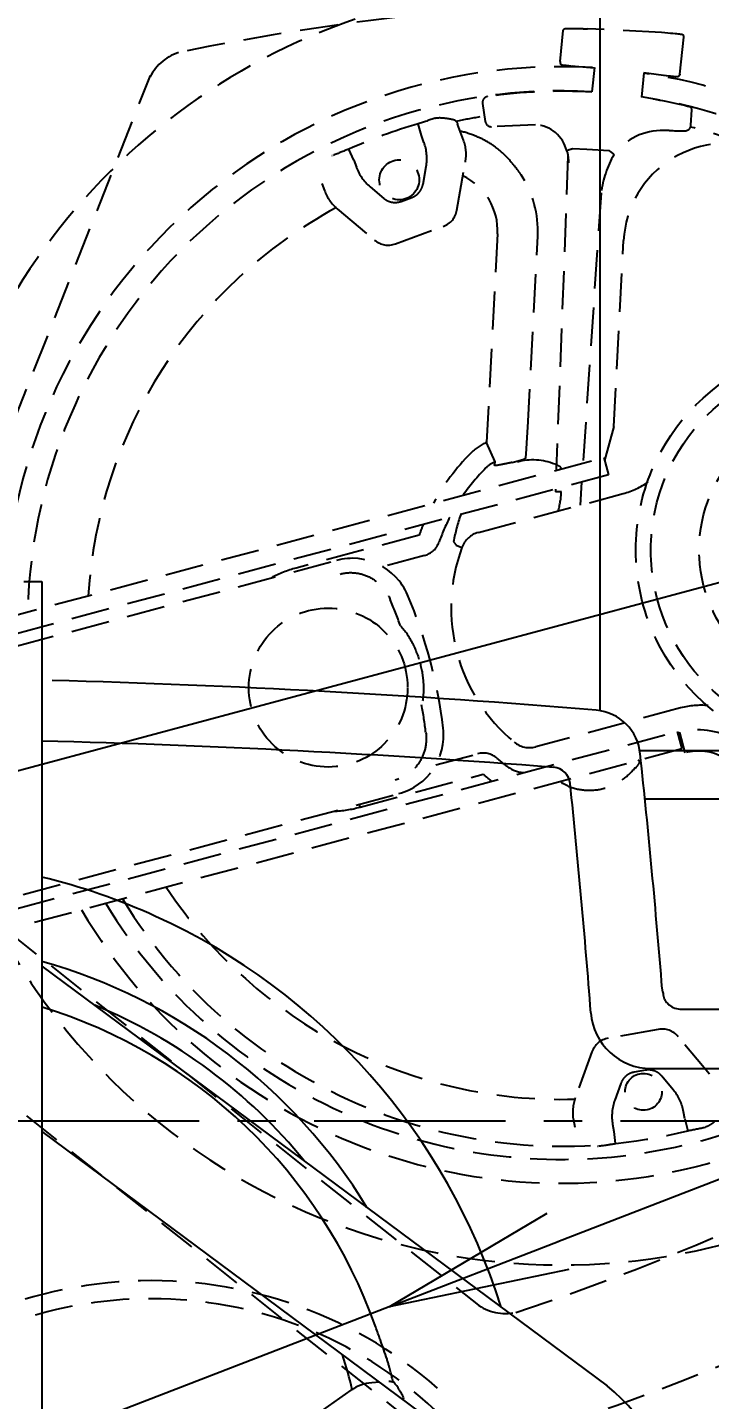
# Model space of a CAD drawing. Extents: x 230 to 4050, y 0 to 2754.
# Drawn here: x 1085.6 to 1198.7, y 2234.4 to 2461.7 of the extents above; entities that cross this region are included whole.
import ezdxf

# ---------------------------------------------------------------- set-up
doc = ezdxf.new("R2010")
doc.units = 0
doc.header["$PDMODE"] = 3
doc.linetypes.add('CENTER', pattern=[50.8, 31.75, -6.35, 6.35, -6.35])
doc.linetypes.add('HIDDEN', pattern=[9.525, 6.35, -3.175])
doc.layers.get('0').update_dxf_attribs({"linetype": 'CONTINUOUS'})
doc.layers.get('DEFPOINTS').update_dxf_attribs({"linetype": 'CONTINUOUS'})
for name, color, linetype in [('DANMEN', 7, 'CONTINUOUS'), ('KIKI-2D2', 7, 'CONTINUOUS'), ('SUNPOU', 7, 'CONTINUOUS')]:
    doc.layers.add(name, color=color, linetype=linetype)
doc.styles.get("Standard").update_dxf_attribs({"font": 'romans.shx', "bigfont": 'extfont.shx'})
doc.dimstyles.get("Standard").update_dxf_attribs({"dimscale": 10, "dimtxt": 2, "dimasz": 3, "dimexe": 1, "dimexo": 1, "dimgap": 0.6, "dimtad": 3, "dimdec": 0, "dimzin": 0, "dimdsep": 46, "dimtxsty": 'STANDARD', "dimblk1": 'OPEN', "dimblk2": 'OPEN', "dimsah": 1, "dimcen": 1.5, "dimadec": 0, "dimazin": 0, "dimtfac": 1, "dimtdec": 0, "dimtmove": 0, "dimatfit": 0, "dimldrblk": 'DOTSMALL', "dimfxl": 1, "dimtvp": 1, "dimtolj": 1, "dimtzin": 0, "dimarcsym": 0})

# ---------------------------------------------------------------- blocks, each defined once
blk = doc.blocks.new('_OPEN')
at = {"color": 0, "linetype": 'ByBlock'}
for p, q in [((-1, 0.1667), (0, 0)), ((0, 0), (-1, -0.1667)), ((0, 0), (-1, 0))]:
    blk.add_line(p, q, dxfattribs=at)
blk = doc.blocks.new('*D29')
at = {"layer": 'DEFPOINTS', "color": 0}
for p in [(1145.61, 2249.82), (980.48, 2186.08)]:
    blk.add_point(p, dxfattribs=at)
at = {"layer": 'SUNPOU', "color": 0, "lineweight": -2}
for p, q in [((1173.59, 2260.63), (1201.58, 2271.43)), ((1145.61, 2249.82), (980.48, 2186.08)), ((952.5, 2175.27), (750.02, 2097.1))]:
    blk.add_line(p, q, dxfattribs=at)
at = {"layer": 'SUNPOU', "color": 0, "lineweight": -2, "xscale": 30, "yscale": 30, "zscale": 30}
for p, rotation in [((1145.61, 2249.82), 201.1096331378531), ((980.48, 2186.08), 21.10963313785311)]:
    blk.add_blockref('_OPEN', p, dxfattribs=dict(at, rotation=rotation))
at = {"layer": 'SUNPOU', "color": 0, "insert": (782.28, 2126.71), "char_height": 20, "attachment_point": 5, "rotation": 21.1096}
blk.add_mtext('\\A1;∅177', dxfattribs=at)
blk = doc.blocks.new('_DotSmall')
at = {"color": 0, "linetype": 'ByBlock', "const_width": 0.5}
blk.add_lwpolyline([(-0.0625, 0, 1), (0.0625, 0, 1)], format="xyb", close=True, dxfattribs=at)

msp = doc.modelspace()

# ---------------------------------------------------------------- linework, layer by layer
at = {"layer": 'DANMEN', "color": 4, "linetype": 'HIDDEN'}
for p, q in [((1173.93, 2456.07), (1174.47, 2461.21)), ((1190.74, 2460.87), (1178.49, 2461.51)), ((1191.28, 2460.82), (1190.74, 2460.87)), ((1191.79, 2460.78), (1191.28, 2460.82)), ((1192.25, 2460.74), (1191.79, 2460.78)), ((1192.66, 2460.71), (1192.25, 2460.74)), ((1193.01, 2460.68), (1192.66, 2460.71)), ((1193.3, 2460.65), (1193.01, 2460.68)), ((1193.54, 2460.63), (1193.3, 2460.65)), ((1193.73, 2460.61), (1193.54, 2460.63)), ((1193.82, 2453.98), (1194.46, 2460.12)), ((1194.46, 2460.12), (1194.45, 2460.28)), ((1173.93, 2456.07), (1173.93, 2455.97)), ((1174.87, 2455.46), (1175.1, 2455.44)), ((1175.1, 2455.44), (1175.38, 2455.41)), ((1175.38, 2455.41), (1175.7, 2455.38)), ((1175.7, 2455.38), (1179.63, 2455.04)), ((1176.07, 2455.35), (1176.47, 2455.32)), ((1179.63, 2455.07), (1179.18, 2451.09)), ((1069.15, 2360.48), (1106.06, 2453.79)), ((1187.81, 2454.22), (1187.42, 2450.17)), ((1191.94, 2453.68), (1187.81, 2454.19)), ((1191.57, 2453.72), (1191.17, 2453.77)), ((1192.26, 2453.64), (1191.94, 2453.68)), ((1192.53, 2453.6), (1192.26, 2453.64)), ((1192.76, 2453.58), (1192.53, 2453.6)), ((1193.82, 2453.98), (1193.8, 2453.88)), ((1161.08, 2449.14), (1161.55, 2446.13)), ((1195.64, 2445.56), (1195.78, 2448.1)), ((1150.97, 2443.82), (1150.42, 2445.75)), ((1157.92, 2443.08), (1156.96, 2445.73)), ((1151.38, 2442.68), (1150.97, 2443.82)), ((1169.88, 2445.62), (1162.58, 2445.29)), ((1192.01, 2444.65), (1191.13, 2444.67)), ((1139.75, 2439.74), (1138.94, 2441.57)), ((1178.35, 2441.49), (1175.98, 2441.61)), ((1182.1, 2441.29), (1178.35, 2441.49)), ((1139.75, 2439.74), (1140.17, 2438.6)), ((1156.84, 2431.48), (1158.24, 2439.44)), ((1175.25, 2440.42), (1173.3, 2388.39)), ((1151.22, 2435.78), (1151.73, 2438.69)), ((1134.47, 2435.89), (1134.9, 2434.7)), ((1142.46, 2435.32), (1144.73, 2433.42)), ((1180.74, 2434.35), (1177.73, 2389.58)), ((1180.74, 2434.35), (1180.74, 2434.35)), ((1147.59, 2432.92), (1149.35, 2433.56)), ((1136.78, 2431.92), (1136.86, 2431.88)), ((1136.8, 2431.89), (1136.86, 2431.88)), ((1137, 2431.7), (1143.19, 2426.51)), ((1146.67, 2425.9), (1154.57, 2428.77)), ((1163.57, 2427.53), (1161.76, 2392.99)), ((1168.58, 2395.47), (1170.24, 2427.18)), ((1182.87, 2395.62), (1184.48, 2426.43)), ((1182.87, 2395.62), (1181.32, 2390.01)), ((1163.16, 2389.79), (1161.76, 2392.99)), ((1168.37, 2391.83), (1168.37, 2391.89)), ((998.19, 2341.47), (1181.18, 2390.5)), ((1166, 2389.68), (1167.96, 2390.2)), ((1181.18, 2390.5), (1181.96, 2387.6)), ((1181.96, 2387.6), (998.96, 2338.57)), ((1160.39, 2378.08), (1184.41, 2384.51)), ((1173.18, 2385.25), (1173.16, 2384.82)), ((1174.15, 2384.79), (1173.16, 2384.82)), ((1177.52, 2386.41), (1177.26, 2382.6)), ((1150.57, 2377.64), (1130.19, 2372.18)), ((1156.74, 2375.95), (1157.68, 2375.6)), ((1028.59, 2344.44), (1136.87, 2373.45)), ((1151.48, 2374.26), (1144.54, 2372.4)), ((1148.65, 2367.73), (1148.65, 2367.73)), ((1193.93, 2349), (1169.91, 2342.57)), ((1154.56, 2345.66), (1154.56, 2345.66)), ((1010.35, 2296.07), (1193.35, 2345.1)), ((1193.35, 2345.1), (1194.13, 2342.21)), ((1193.41, 2344.86), (1193.77, 2344.95)), ((1194.68, 2341.57), (1193.77, 2344.95)), ((1194.13, 2342.21), (1011.13, 2293.17)), ((1153.34, 2339.56), (1160.28, 2341.42)), ((1186.33, 2339.08), (1186.55, 2339.14)), ((1140.8, 2332.58), (1161.18, 2338.04)), ((1038.94, 2305.8), (1147.22, 2334.81)), ((1175.17, 2336.09), (1174.26, 2336.53)), ((1175.17, 2336.09), (1175.18, 2336.09)), ((1140.8, 2332.58), (1140.67, 2333.06)), ((1082.09, 2312.18), (1160.71, 2249.83)), ((1055.62, 2305.09), (1147.04, 2232.59)), ((1190.21, 2295.75), (1181.93, 2294.29)), ((1198.73, 2288.35), (1193.53, 2294.54)), ((1179.22, 2292.02), (1176.46, 2284.43)), ((1188.09, 2289), (1186.24, 2288.67)), ((1184.02, 2286.81), (1183, 2284.03)), ((1192.71, 2285.74), (1190.81, 2288.01)), ((1176.43, 2284.2), (1176.37, 2284.13)), ((1176.43, 2284.2), (1176.38, 2284.17)), ((1194.62, 2280.92), (1194.4, 2282.12)), ((1176.14, 2280.78), (1176.36, 2279.54)), ((1182.65, 2280.05), (1182.87, 2278.85)), ((1194.62, 2280.92), (1195.1, 2278.98)), ((1182.87, 2278.85), (1183.07, 2276.86))]:
    msp.add_line(p, q, dxfattribs=at)
at = {"layer": 'DANMEN', "color": 2, "linetype": 'CENTER'}
msp.add_line((828.37, 2280.59), (1296.72, 2280.59), dxfattribs=at)
at = {"layer": 'DANMEN', "color": 4, "linetype": 'HIDDEN'}
for points in [[(1194.45, 2460.28), (1194.36, 2460.43), (1194.25, 2460.52), (1194.17, 2460.55), (1194.13, 2460.56), (1194.1, 2460.56), (1194.07, 2460.57), (1194.03, 2460.57), (1193.99, 2460.58), (1193.94, 2460.59), (1193.88, 2460.59), (1193.73, 2460.61)], [(1173.93, 2455.97), (1173.98, 2455.79), (1174.07, 2455.66), (1174.19, 2455.57), (1174.28, 2455.53), (1174.34, 2455.52), (1174.37, 2455.52), (1174.41, 2455.51), (1174.45, 2455.5), (1174.5, 2455.5), (1174.55, 2455.49), (1174.62, 2455.49), (1174.69, 2455.48), (1174.87, 2455.46)], [(1193.8, 2453.88), (1193.71, 2453.72), (1193.58, 2453.61), (1193.45, 2453.55), (1193.35, 2453.53), (1193.3, 2453.53), (1193.26, 2453.53), (1193.23, 2453.53), (1193.19, 2453.53), (1193.14, 2453.54), (1193.08, 2453.54), (1193.02, 2453.55), (1192.94, 2453.56), (1192.76, 2453.58)], [(1192.01, 2444.65), (1192.32, 2444.64), (1192.61, 2444.64), (1192.89, 2444.63), (1193.15, 2444.63), (1193.39, 2444.62), (1193.6, 2444.62), (1193.8, 2444.62), (1193.98, 2444.61), (1194.13, 2444.61), (1194.27, 2444.61), (1194.38, 2444.61), (1194.48, 2444.61), (1194.56, 2444.61), (1194.62, 2444.61), (1194.69, 2444.62), (1194.77, 2444.62), (1194.91, 2444.65), (1195.09, 2444.72), (1195.27, 2444.84), (1195.43, 2444.99), (1195.55, 2445.19), (1195.63, 2445.42), (1195.64, 2445.56)]]:
    msp.add_lwpolyline(points, dxfattribs=at)
for centre, radius in [((1147.28, 2436.49), 3.31), ((1147.28, 2436.49), 3.31), ((1220.5, 2375.15), 34), ((1220.5, 2375.15), 31.5), ((1220.5, 2375.15), 23.5), ((1135.5, 2352.38), 13.16), ((1187.76, 2285.42), 3.05)]:
    msp.add_circle(centre, radius, dxfattribs=at)
for centre, radius, start, end in [((1174.13, 2362.73), 106, 309.199, 170.5759), ((1198.03, 2032.63), 433.82, 79.2007, 101.616), ((1174.86, 2461.17), 0.396, 142.563, 151.6051), ((1113.19, 2449.89), 8.08, 108.1073, 156.4984), ((1174.15, 2362.73), 92.5, 86.798, 179.3174), ((1174.13, 2362.73), 92.45, 210.6902, 81.4927), ((1174.15, 2362.73), 88.5, 86.798, 178.589), ((1174.15, 2362.73), 88.5, 248.1537, 81.3693), ((1162.07, 2449.29), 1, 98.1296, 188.7925), ((1174.29, 2363.73), 87.43, 86.7638, 98.1296), ((1174.29, 2363.73), 87.43, 75.9162, 81.367), ((1195.28, 2448.13), 0.5, 356.9846, 54.4711), ((1173.79, 2363.67), 85.34, 105.8954, 114.1046), ((1179.07, 2365.2), 85.49, 107.5822, 109.5857), ((1154.4, 2443.07), 3.8, 106.9089, 107.556), ((1174.13, 2362.73), 85.24, 99.0996, 101.7957), ((1162.53, 2446.29), 1, 188.7925, 272.5865), ((1153.52, 2428.06), 16.94, 66.3377, 76.7997), ((1154.18, 2429.52), 15.34, 57.4189, 66.4055), ((1169.53, 2439.95), 5.68, 13.8498, 86.4651), ((1190.87, 2434.67), 10, 88.5104, 142.9865), ((1174.13, 2362.73), 85.24, 68.5032, 75.4591), ((1168.76, 2361.45), 85.49, 110.4143, 112.3054), ((1144.13, 2440.04), 7.72, 349.9819, 20.0181), ((1157.86, 2434.78), 8.92, 52.4494, 53.4669), ((1152.94, 2428.39), 16.99, 41.4943, 52.4286), ((1201.39, 2425.58), 16.93, 66.2369, 177.1185), ((1137.61, 2436.96), 3.8, 112.444, 113.0911), ((1152.93, 2428.38), 16.99, 40.8973, 41.4936), ((1198.86, 2431.78), 18.3, 150.8522, 171.9276), ((1147.42, 2441.24), 7.72, 199.9819, 230.0181), ((1153.52, 2428.06), 10.06, 357, 64.5917), ((1153.52, 2428.06), 16.74, 357, 33.5509), ((1174.13, 2362.73), 78.56, 118.3261, 176.4443), ((925.49, 2407.92), 243.41, 356.2236, 357.0682), ((1184.74, 2365.57), 36.23, 134.995, 151.3236), ((1176.39, 2386.33), 13.68, 165.3587, 167.6994), ((1169.46, 2380.6), 9.49, 67.7508, 105.6597), ((1169.44, 2380.54), 9.55, 67.5534, 67.7876), ((1169.39, 2380.44), 9.67, 61.4981, 67.4765), ((1173.9, 2388.76), 0.2, 285.0001, 61.4981), ((1184.74, 2365.57), 32.73, 134.995, 145.0918), ((1161.15, 2385.27), 13, 343.6998, 357.8498), ((1181, 2397.16), 13.1, 285.0794, 305.2445), ((1184.74, 2365.57), 32.73, 152.7279, 160.5491), ((1184.33, 2371.65), 28.46, 160.7249, 170.1213), ((1184.74, 2365.57), 36.23, 157.4882, 160.5491), ((1161.43, 2374.21), 4, 105.0001, 159.6573), ((1150.57, 2377.64), 3.5, 285.0027, 340.5257), ((1184.74, 2365.57), 28.86, 159.6574, 230.3426), ((1305.2, 2491.25), 187.97, 217.6109, 217.8335), ((1139.46, 2363.79), 10, 23.2083, 105), ((1135.5, 2352.38), 20.5, 105, 117.3607), ((1069.25, 2334.63), 83.08, 19.6764, 22.9084), ((1075.12, 2336.2), 80, 6.7868, 23.2132), ((1069.25, 2334.63), 83.08, 7.0916, 10.3235), ((1197.3, 2336.35), 13.1, 84.7539, 104.9205), ((1144.63, 2344.47), 10, 285, 6.7916), ((1196.88, 2333.36), 12, 60.5262, 104.998), ((1161.18, 2338.04), 3.5, 49.4743, 104.9973), ((1168.87, 2346.43), 4, 230.3427, 284.9999), ((1196.88, 2333.37), 8.5, 60.5241, 105.0001), ((1184.74, 2365.57), 32.73, 229.4509, 233.4718), ((1178.98, 2344.96), 9.55, 322.2122, 322.4466), ((1178.88, 2345.02), 9.67, 322.5235, 328.5019), ((1186.95, 2340.08), 0.2, 328.5019, 104.9999), ((1184.74, 2365.57), 36.23, 229.4509, 232.3893), ((1174.36, 2336.7), 0.2, 105.0001, 241.4981), ((1135.5, 2352.38), 20.5, 272.6391, 285), ((1029.78, 2660.55), 433.82, 288.384, 310.7993), ((1174.13, 2362.73), 78.56, 213.5557, 271.6739), ((1174.15, 2362.73), 88.5, 211.4063, 245.7645), ((1174.31, 2361.75), 85.34, 211.3369, 284.1046), ((1029.78, 2660.55), 453.82, 288.384, 310.7993), ((1174.13, 2362.73), 106, 208.6427, 219.4241), ((1174.13, 2362.73), 106, 219.4241, 309.199), ((1186.8, 2280.78), 7.72, 9.9819, 40.0181), ((1190.26, 2281.39), 7.72, 159.9819, 190.0181), ((1179.65, 2363.06), 85.49, 280.4143, 282.4178), ((1197.21, 2283.28), 3.8, 282.444, 283.0911), ((1179.62, 2280.18), 3.8, 276.9089, 277.556), ((1168.84, 2361.15), 85.49, 277.6946, 279.5857), ((1164.93, 2256.77), 8.08, 233.5016, 281.8927)]:
    msp.add_arc(centre, radius, start, end, dxfattribs=at)
at = {"layer": 'DANMEN', "color": 1, "linetype": 'HIDDEN'}
for radius, start, end in [(72.14, 48.8658, 139.7656), (69.14, 45.6753, 131.6036)]:
    msp.add_arc((1106.18, 2182.01), radius, start, end, dxfattribs=at)
at = {"layer": 'DANMEN', "color": 4, "linetype": 'HIDDEN'}
for centre, major_axis, ratio, start_param, end_param in [((1143.99, 2440.03), (14.34, 1.25), 0.694747, -0.18405, 0.18405), ((1147.54, 2441.32), (11.79, 8.26), 0.694747, 2.957543, 3.325643), ((1150.23, 2434.72), (5.85, -4.91), 0.654654, -0.361367, 0.361367), ((1146.17, 2433.24), (1.33, 7.52), 0.654654, -3.50296, -2.780226), ((1189.43, 2288.44), (2.61, 7.18), 0.654654, -0.361367, 0.361367), ((1185.17, 2287.69), (-4.91, 5.85), 0.654654, -0.361367, 0.361367), ((1190.4, 2281.37), (14.34, -1.25), 0.694747, 2.957543, 3.325643)]:
    msp.add_ellipse(centre, major_axis=major_axis, ratio=ratio, start_param=start_param, end_param=end_param, dxfattribs=at)
for points in [[(1174.68, 2461.52), (1174.74, 2461.55), (1174.81, 2461.57), (1174.87, 2461.57)], [(1174.47, 2461.21), (1174.47, 2461.26), (1174.49, 2461.31), (1174.51, 2461.36)], [(1174.55, 2461.41), (1174.58, 2461.46), (1174.63, 2461.5), (1174.68, 2461.52)], [(1175.04, 2441.31), (1175.25, 2440.66), (1175.34, 2439.96), (1175.32, 2439.28)], [(1161.76, 2392.99), (1160.78, 2392.57), (1159.87, 2391.95), (1159.12, 2391.19)], [(1163.16, 2389.79), (1162.58, 2389.54), (1162.04, 2389.17), (1161.59, 2388.72)], [(1165.25, 2339.27), (1166.02, 2338.7), (1167, 2338.35), (1167.95, 2338.3)]]:
    msp.add_open_spline(points, degree=3, dxfattribs=at)
for points, knots in [([(1174.87, 2461.57), (1174.87, 2461.57), (1174.91, 2461.57), (1174.95, 2461.58), (1175.04, 2461.57), (1175.22, 2461.58), (1175.53, 2461.57), (1175.97, 2461.57), (1176.51, 2461.56), (1177.36, 2461.54), (1178.03, 2461.52), (1178.49, 2461.51)], [0, 0, 0, 0, 0.005046, 0.019595, 0.043596, 0.076808, 0.16947, 0.293963, 0.445473, 0.61813, 1, 1, 1, 1]), ([(1153.29, 2446.71), (1153.56, 2446.78), (1154.11, 2446.81), (1154.65, 2446.74), (1154.92, 2446.72)], [0, 0, 0, 0, 0.507393, 1, 1, 1, 1]), ([(1154.92, 2446.72), (1155.05, 2446.7), (1155.57, 2446.64), (1156.08, 2446.53), (1156.45, 2446.42)], [0, 0, 0, 0, 0.255313, 1, 1, 1, 1]), ([(1156.45, 2446.42), (1156.56, 2446.33), (1156.77, 2446.13), (1156.91, 2445.87), (1156.96, 2445.73)], [0, 0, 0, 0, 0.500213, 1, 1, 1, 1]), ([(1163.17, 2441.95), (1163.12, 2441.98), (1162.88, 2442.15), (1162.64, 2442.32), (1162.44, 2442.44)], [0, 0, 0, 0, 0.20753, 1, 1, 1, 1]), ([(1175.11, 2441.34), (1175.09, 2441.33), (1175.09, 2441.32), (1175.04, 2441.32), (1175.11, 2441.34)], [0, 0, 0, 0, 0.751564, 1, 1, 1, 1]), ([(1175.98, 2441.61), (1175.89, 2441.58), (1175.6, 2441.49), (1175.31, 2441.4), (1175.11, 2441.34)], [0, 0, 0, 0, 0.315427, 1, 1, 1, 1]), ([(1182.88, 2440.69), (1182.89, 2440.69), (1182.84, 2440.72), (1182.82, 2440.74), (1182.74, 2440.8), (1182.61, 2440.91), (1182.38, 2441.08), (1182.2, 2441.22), (1182.1, 2441.29)], [0, 0, 0, 0, 0.018229, 0.074161, 0.165984, 0.289914, 0.614843, 1, 1, 1, 1]), ([(1167.48, 2437.31), (1167.32, 2437.55), (1166.79, 2438.31), (1166.2, 2439.02), (1165.78, 2439.51)], [0, 0, 0, 0, 0.305625, 1, 1, 1, 1]), ([(1149.35, 2433.56), (1149.59, 2433.65), (1150.04, 2433.88), (1150.61, 2434.4), (1151.02, 2435.04), (1151.17, 2435.53), (1151.22, 2435.78)], [0, 0, 0, 0, 0.250013, 0.5, 0.749987, 1, 1, 1, 1]), ([(1144.73, 2433.42), (1144.92, 2433.26), (1145.36, 2432.98), (1146.08, 2432.75), (1146.85, 2432.72), (1147.35, 2432.83), (1147.59, 2432.92)], [0, 0, 0, 0, 0.250013, 0.5, 0.749987, 1, 1, 1, 1]), ([(1168.26, 2390.4), (1168.27, 2390.49), (1168.31, 2390.97), (1168.34, 2391.44), (1168.37, 2391.83)], [0, 0, 0, 0, 0.190416, 1, 1, 1, 1]), ([(1163.26, 2389.16), (1163.22, 2389.17), (1163.15, 2389.17), (1163.02, 2389.2), (1163.03, 2389.25)], [0, 0, 0, 0, 0.433255, 1, 1, 1, 1]), ([(1166, 2389.68), (1165.47, 2389.56), (1164.56, 2389.37), (1163.64, 2389.2), (1163.26, 2389.16)], [0, 0, 0, 0, 0.588515, 1, 1, 1, 1]), ([(1168.26, 2390.4), (1168.25, 2390.38), (1168.2, 2390.35), (1168.11, 2390.29), (1168.02, 2390.24), (1167.96, 2390.2)], [0, 0, 0, 0, 0.161753, 0.417488, 1, 1, 1, 1]), ([(1137.47, 2371.19), (1138.29, 2371.41), (1140.03, 2371.54), (1142.5, 2370.77), (1144.53, 2369.19), (1145.45, 2367.74), (1145.78, 2366.96)], [0, 0, 0, 0, 0.251474, 0.501714, 0.750864, 1, 1, 1, 1]), ([(1147.48, 2362.6), (1148.3, 2361.77), (1149.6, 2359.78), (1150.42, 2357.58), (1150.72, 2356.46)], [0, 0, 0, 0, 0.499432, 1, 1, 1, 1]), ([(1150.72, 2356.46), (1151.02, 2355.33), (1151.41, 2353.02), (1151.28, 2350.64), (1150.99, 2349.52)], [0, 0, 0, 0, 0.500579, 1, 1, 1, 1]), ([(1151.7, 2344.89), (1151.8, 2344.05), (1151.73, 2342.34), (1150.75, 2339.95), (1149, 2338.05), (1147.44, 2337.29), (1146.62, 2337.07)], [0, 0, 0, 0, 0.249136, 0.498286, 0.748526, 1, 1, 1, 1]), ([(1175.18, 2336.09), (1176.13, 2335.7), (1178.18, 2335.22), (1181.3, 2335.53), (1184.17, 2336.83), (1185.7, 2338.26), (1186.33, 2339.08)], [0, 0, 0, 0, 0.250216, 0.500001, 0.749786, 1, 1, 1, 1]), ([(1190.81, 2288.01), (1190.65, 2288.2), (1190.27, 2288.55), (1189.59, 2288.9), (1188.85, 2289.07), (1188.34, 2289.04), (1188.09, 2289)], [0, 0, 0, 0, 0.250013, 0.5, 0.749987, 1, 1, 1, 1]), ([(1186.24, 2288.67), (1185.99, 2288.63), (1185.5, 2288.48), (1184.85, 2288.07), (1184.34, 2287.5), (1184.1, 2287.05), (1184.02, 2286.81)], [0, 0, 0, 0, 0.250013, 0.5, 0.749987, 1, 1, 1, 1]), ([(1199.48, 2280.39), (1199.27, 2280.23), (1198.83, 2279.91), (1198.34, 2279.66), (1198.07, 2279.58)], [0, 0, 0, 0, 0.492607, 1, 1, 1, 1])]:
    msp.add_open_spline(points, degree=3, knots=knots, dxfattribs=at)
at = {"layer": 'DEFPOINTS', "color": 5}
for centre, radius, start, end in [((1063.05, 2217.96), 85.24, 19.6992, 72.9309), ((1063.8, 2214.61), 85.66, 18.031, 20.2499), ((1130.9, 2236.46), 15.09, 17.4104, 18.0058), ((1063.05, 2217.96), 85.44, 13.1229, 13.4574), ((1140.29, 2231.97), 8.1, 30.229, 41.2888)]:
    msp.add_arc(centre, radius, start, end, dxfattribs=at)
for points, knots in [([(1144.16, 2244.26), (1144.11, 2244.4), (1143.83, 2245.21), (1143.54, 2246.02), (1143.3, 2246.7)], [0, 0, 0, 0, 0.166652, 1, 1, 1, 1]), ([(1145.54, 2240.15), (1145.52, 2240.23), (1145.44, 2240.51), (1145.36, 2240.78), (1145.3, 2240.98)], [0, 0, 0, 0, 0.290674, 1, 1, 1, 1]), ([(1146.15, 2237.85), (1146.1, 2238.06), (1145.91, 2238.83), (1145.7, 2239.59), (1145.54, 2240.15)], [0, 0, 0, 0, 0.269906, 1, 1, 1, 1]), ([(1145.53, 2237.48), (1145.68, 2237.49), (1145.97, 2237.47), (1146.24, 2237.37), (1146.37, 2237.31)], [0, 0, 0, 0, 0.499787, 1, 1, 1, 1]), ([(1147.29, 2236.04), (1147.42, 2235.81), (1147.71, 2235.35), (1147.92, 2234.84), (1147.97, 2234.57)], [0, 0, 0, 0, 0.492607, 1, 1, 1, 1])]:
    msp.add_open_spline(points, degree=3, knots=knots, dxfattribs=at)
at = {"layer": 'KIKI-2D2', "color": 2}
for p, q in [((1180.55, 2522.95), (1180.55, 2348.56)), ((1085.05, 2369.96), (1088.05, 2369.96)), ((1088.05, 2369.96), (1088.05, 2203.96)), ((1207.71, 2341.88), (1187.17, 2341.88)), ((1207.71, 2333.88), (1188.01, 2333.88)), ((1088.05, 2306.25), (1181.74, 2236.71)), ((1207.51, 2299.08), (1194.86, 2299.08)), ((1189.01, 2289.28), (1210.14, 2289.27)), ((1088.05, 2278.85), (1168.63, 2219.04)), ((1143.98, 2237.34), (1142.72, 2237.23)), ((1139.28, 2235.98), (1132.67, 2231.35)), ((1139.55, 2236.14), (1139.49, 2236.07)), ((1139.52, 2236.12), (1139.49, 2236.07))]:
    msp.add_line(p, q, dxfattribs=at)
at = {"layer": 'KIKI-2D2', "color": 5, "linetype": 'Continuous'}
msp.add_line((1220.5, 2375.15), (1013.61, 2319.72), dxfattribs=at)
at = {"layer": 'KIKI-2D2', "color": 2}
for centre, radius, start, end in [((1048.78, 773.77), 1580.31, 85.23886, 88.51504), ((1179.27, 2340.66), 7.99, 5.0615, 85.1091), ((1047.97, 730.29), 1613.72, 85.56093, 88.57667), ((-283.54, 2184.25), 1479.14, 4.58356, 6.10029), ((1172.63, 2336.18), 3, 5.9349, 85.5609), ((-226.82, 2190.7), 1409.99, 4.38542, 5.93493), ((1063.05, 2217.97), 106, 65.5759, 76.3594), ((1063.05, 2217.97), 106, 17.448, 65.5759), ((1063.05, 2217.95), 92.5, 31.4869, 74.3174), ((1194.37, 2302.73), 3.51, 184.5973, 197.3037), ((1199.53, 2303.2), 8.65, 190.0946, 196.0461), ((1063.05, 2217.95), 88.5, 39.2465, 67.5846), ((1189.02, 2299.28), 10, 184.3854, 269.9596), ((1194.86, 2496.11), 197.02, 269.7802, 270.0013), ((1063.05, 2217.96), 78.56, 13.3261, 17.7112), ((1163.02, 2213.17), 30.08, 3.1073, 51.4984), ((1144.2, 2234.03), 3.8, 7.444, 8.0911)]:
    msp.add_arc(centre, radius, start, end, dxfattribs=at)
msp.add_ellipse((1145.84, 2223.31), major_axis=(4.92, -13.53), ratio=0.694747, start_param=2.957543, end_param=3.325643, dxfattribs=at)
msp.add_open_spline([(1191.22, 2300.82), (1191.24, 2300.76), (1191.32, 2300.61), (1191.49, 2300.36), (1191.74, 2300.06), (1192.2, 2299.65), (1192.98, 2299.22), (1193.71, 2299.09), (1194.1, 2299.09)], degree=3, knots=[0, 0, 0, 0, 0.052233, 0.143626, 0.255901, 0.382069, 0.668773, 1, 1, 1, 1], dxfattribs=at)

# ---------------------------------------------------------------- dimensions: what is measured, and where the dimension line sits
at = {"layer": 'SUNPOU'}
dim = msp.add_diameter_dim_2p(p1=(1145.61, 2249.82), p2=(980.48, 2186.08), dimstyle='STANDARD', override={"dimtol": 0, "dimlim": 0, "dimtp": 0, "dimtm": 0, "dimtfac": 1, "dimtdec": 0, "dimtolj": 1, "dimtzin": 0}, dxfattribs=at)
dim.commit()
dim.dimension.update_dxf_attribs({"geometry": '*D29', "text_midpoint": (788.04, 2111.78), "dimtype": 163})

doc.saveas('drawing.dxf')
